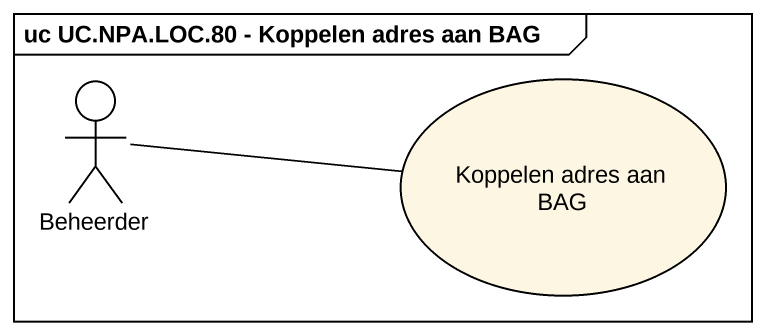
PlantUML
@startuml
mainframe uc UC.NPA.LOC.80 - Koppelen adres aan BAG
actor Beheerder
usecase "Koppelen adres aan BAG" as Koppelen_adres_aan_BAG
Beheerder -right- Koppelen_adres_aan_BAG
@enduml
